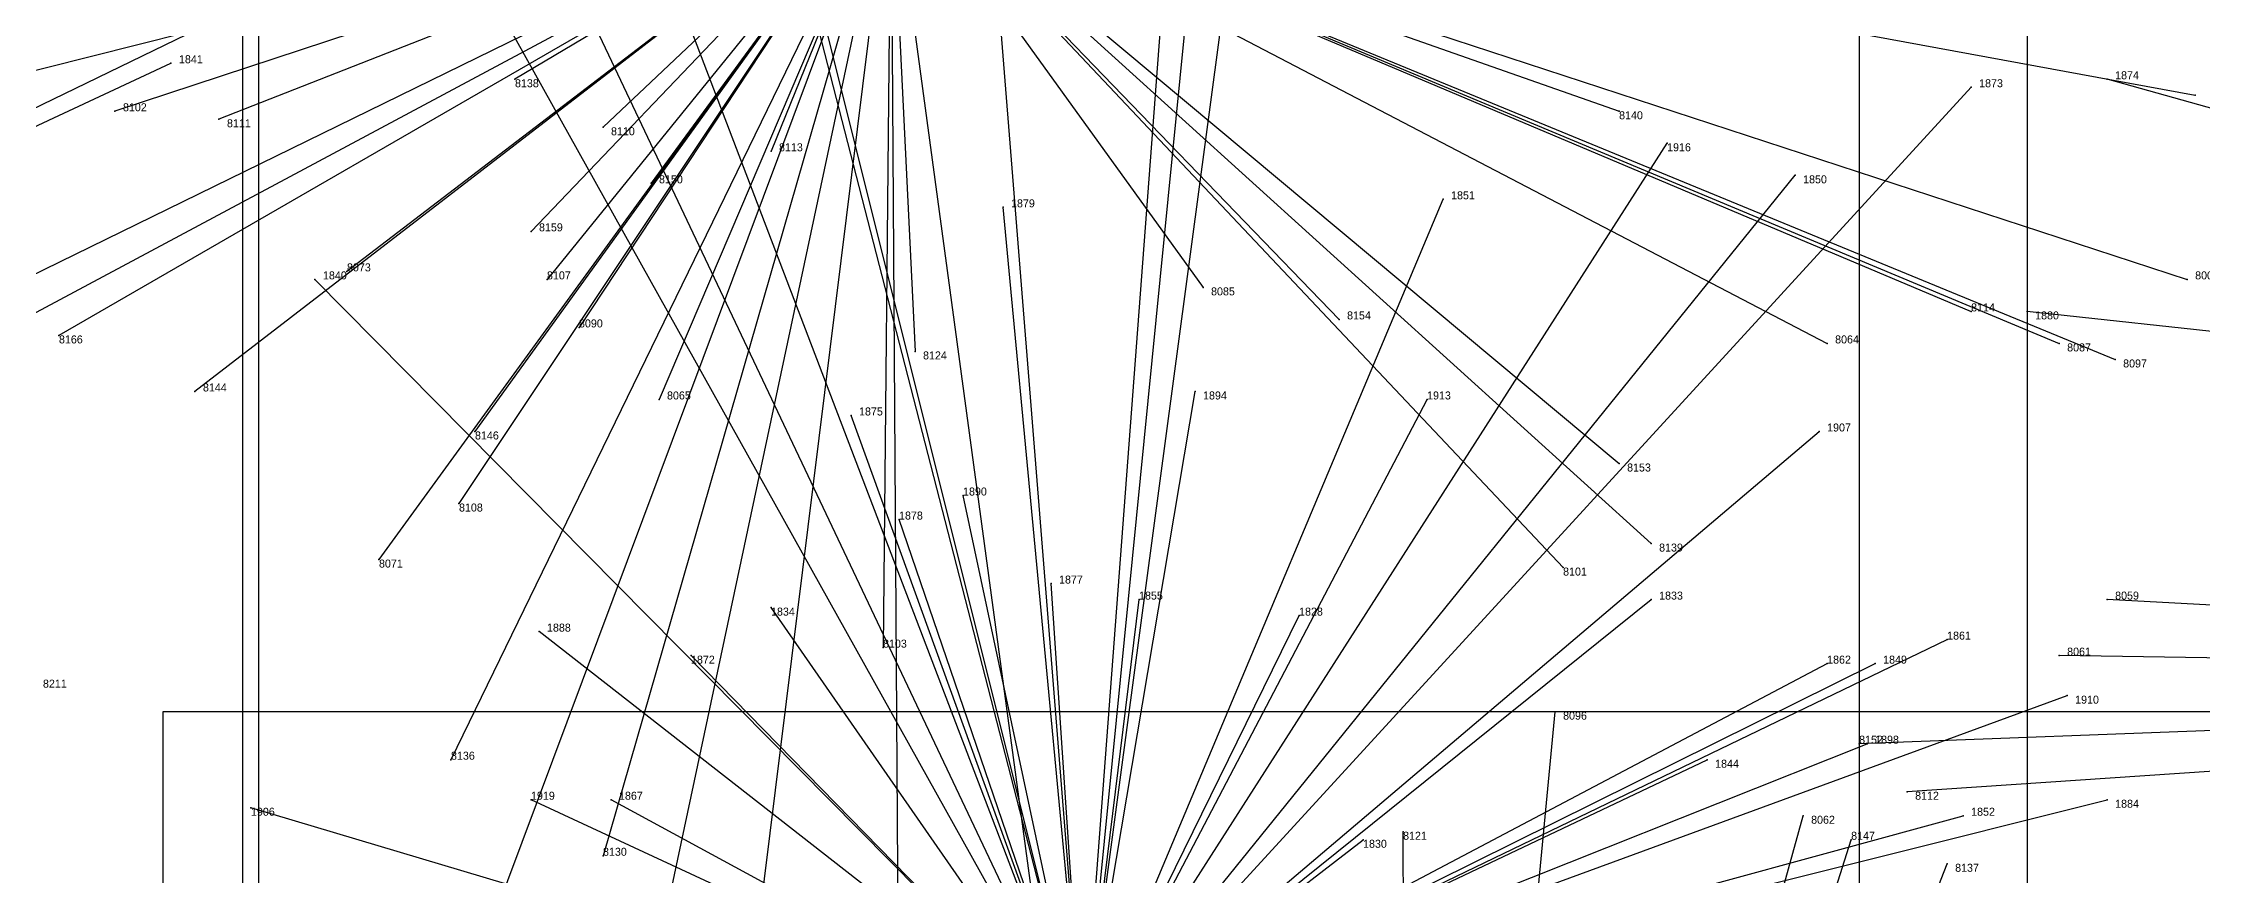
# Model space of a CAD drawing. Extents: x -0.07 to 1.1, y -0.07 to 1.1.
# Drawn here: x 0.244 to 0.514, y 0.5905 to 0.6945 of the extents above; entities that cross this region are included whole.
import ezdxf

# ---------------------------------------------------------------- set-up
doc = ezdxf.new("R2010")
doc.units = 0
for name, color, linetype in [('Clients', 3, 'CONTINUOUS'), ('Facilities_lines', 3, 'CONTINUOUS'), ('Min_max_boxes', 1, 'CONTINUOUS'), ('Normals', 1, 'CONTINUOUS'), ('Source_points', 5, 'CONTINUOUS'), ('Text', 3, 'CONTINUOUS')]:
    doc.layers.add(name, color=color, linetype=linetype)

msp = doc.modelspace()

# ---------------------------------------------------------------- linework, layer by layer
at = {"layer": 'Clients', "color": 5}
for p in [(0.26, 0.692), (0.303, 0.69, 1), (0.485, 0.689), (0.502, 0.69), (0.253, 0.686, 1), (0.441, 0.686, 1), (0.513, 0.688, 1), (0.266, 0.685, 1), (0.314, 0.684, 1), (0.335, 0.681, 1), (0.447, 0.682), (0.463, 0.678), (0.32, 0.677, 1), (0.419, 0.675), (0.364, 0.674), (0.305, 0.671, 1), (0.278, 0.665), (0.282, 0.666, 1), (0.307, 0.665, 1), (0.512, 0.665, 1), (0.389, 0.664, 1), (0.311, 0.659, 1), (0.406, 0.66, 1), (0.485, 0.661, 1), (0.492, 0.661), (0.246, 0.658, 1), (0.353, 0.656, 1), (0.467, 0.657, 1), (0.496, 0.657, 1), (0.503, 0.655, 1), (0.263, 0.651, 1), (0.388, 0.651), (0.321, 0.65, 1), (0.345, 0.648), (0.417, 0.65), (0.298, 0.646, 1), (0.466, 0.646), (0.441, 0.642, 1), (0.359, 0.638), (0.296, 0.637, 1), (0.351, 0.635), (0.445, 0.632, 1), (0.286, 0.63, 1), (0.434, 0.629, 1), (0.37, 0.627), (0.335, 0.624), (0.381, 0.625), (0.445, 0.625), (0.502, 0.625, 1), (0.306, 0.621), (0.401, 0.623), (0.349, 0.619, 1), (0.482, 0.62), (0.325, 0.618), (0.467, 0.617), (0.473, 0.617), (0.496, 0.618, 1), (0.497, 0.613), (0.433, 0.611, 1), (0.295, 0.605, 1), (0.452, 0.605), (0.471, 0.607, 1), (0.472, 0.607), (0.305, 0.6), (0.315, 0.6), (0.477, 0.601, 1), (0.502, 0.6), (0.27, 0.599), (0.464, 0.598, 1), (0.484, 0.598), (0.409, 0.595), (0.414, 0.596, 1), (0.47, 0.595, 1), (0.314, 0.593, 1), (0.482, 0.592, 1)]:
    msp.add_point(p, dxfattribs=at)
at = {"layer": 'Facilities_lines', "color": 3}
for p, q in [((0.374, 0.568), (0.359, 0.756)), ((0.374, 0.568), (0.331, 0.74)), ((0.374, 0.568), (0.396, 0.732)), ((0.374, 0.568), (0.39, 0.729)), ((0.374, 0.568), (0.314, 0.725)), ((0.35, 0.718, 1), (0.187, 0.677, 1)), ((0.35, 0.718, 1), (0.213, 0.651, 1)), ((0.35, 0.718, 1), (0.234, 0.656, 1)), ((0.35, 0.718, 1), (0.246, 0.658, 1)), ((0.35, 0.718, 1), (0.253, 0.686, 1)), ((0.35, 0.718, 1), (0.263, 0.651, 1)), ((0.35, 0.718, 1), (0.266, 0.685, 1)), ((0.35, 0.718, 1), (0.282, 0.666, 1)), ((0.35, 0.718, 1), (0.286, 0.63, 1)), ((0.35, 0.718, 1), (0.295, 0.605, 1)), ((0.35, 0.718, 1), (0.296, 0.637, 1)), ((0.35, 0.718, 1), (0.298, 0.646, 1)), ((0.35, 0.718, 1), (0.298, 0.579, 1)), ((0.35, 0.718, 1), (0.303, 0.69, 1)), ((0.35, 0.718, 1), (0.305, 0.671, 1)), ((0.35, 0.718, 1), (0.307, 0.665, 1)), ((0.35, 0.718, 1), (0.311, 0.659, 1)), ((0.35, 0.718, 1), (0.314, 0.684, 1)), ((0.35, 0.718, 1), (0.314, 0.593, 1)), ((0.35, 0.718, 1), (0.317, 0.563, 1)), ((0.35, 0.718, 1), (0.32, 0.677, 1)), ((0.35, 0.718, 1), (0.321, 0.65, 1)), ((0.35, 0.718, 1), (0.332, 0.573, 1)), ((0.35, 0.718, 1), (0.335, 0.681, 1)), ((0.35, 0.718, 1), (0.349, 0.619, 1)), ((0.35, 0.718, 1), (0.368, 0.585, 1)), ((0.35, 0.718, 1), (0.512, 0.665, 1)), ((0.35, 0.718, 1), (0.513, 0.688, 1)), ((0.35, 0.718, 1), (0.467, 0.657, 1)), ((0.35, 0.718, 1), (0.351, 0.561, 1)), ((0.35, 0.718, 1), (0.389, 0.664, 1)), ((0.35, 0.718, 1), (0.496, 0.657, 1)), ((0.35, 0.718, 1), (0.503, 0.655, 1)), ((0.35, 0.718, 1), (0.434, 0.629, 1)), ((0.35, 0.718, 1), (0.485, 0.661, 1)), ((0.35, 0.718, 1), (0.353, 0.656, 1)), ((0.35, 0.718, 1), (0.445, 0.632, 1)), ((0.35, 0.718, 1), (0.441, 0.686, 1)), ((0.35, 0.718, 1), (0.441, 0.642, 1)), ((0.35, 0.718, 1), (0.406, 0.66, 1)), ((0.374, 0.568), (0.385, 0.714)), ((0.374, 0.568), (0.31, 0.703)), ((0.116, 0.625), (0.269, 0.699)), ((0.374, 0.568), (0.302, 0.697)), ((0.374, 0.568), (0.341, 0.696)), ((0.116, 0.625), (0.26, 0.692)), ((0.374, 0.568), (0.485, 0.689)), ((0.677, 0.641), (0.502, 0.69)), ((0.374, 0.568), (0.447, 0.682)), ((0.374, 0.568), (0.463, 0.678)), ((0.374, 0.568), (0.419, 0.675)), ((0.374, 0.568), (0.364, 0.674)), ((0.374, 0.568), (0.278, 0.665)), ((0.677, 0.641), (0.492, 0.661)), ((0.374, 0.568), (0.388, 0.651)), ((0.374, 0.568), (0.345, 0.648)), ((0.374, 0.568), (0.417, 0.65)), ((0.374, 0.568), (0.466, 0.646)), ((0.374, 0.568), (0.359, 0.638)), ((0.374, 0.568), (0.351, 0.635)), ((0.374, 0.568), (0.37, 0.627)), ((0.374, 0.568), (0.335, 0.624)), ((0.374, 0.568), (0.445, 0.625)), ((0.374, 0.568), (0.381, 0.625)), ((0.686, 0.615, 1), (0.502, 0.625, 1)), ((0.374, 0.568), (0.306, 0.621)), ((0.374, 0.568), (0.401, 0.623)), ((0.374, 0.568), (0.482, 0.62)), ((0.374, 0.568), (0.325, 0.618)), ((0.374, 0.568), (0.473, 0.617)), ((0.374, 0.568), (0.467, 0.617)), ((0.686, 0.615, 1), (0.496, 0.618, 1)), ((0.374, 0.568), (0.497, 0.613)), ((0.686, 0.615, 1), (0.471, 0.607, 1)), ((0.686, 0.615, 1), (0.477, 0.601, 1)), ((0.415, 0.421, 1), (0.433, 0.611, 1)), ((0.374, 0.568), (0.472, 0.607)), ((0.374, 0.568), (0.452, 0.605)), ((0.374, 0.568), (0.305, 0.6)), ((0.374, 0.568), (0.315, 0.6)), ((0.374, 0.568), (0.502, 0.6)), ((0.374, 0.568), (0.27, 0.599)), ((0.374, 0.568), (0.484, 0.598)), ((0.415, 0.421, 1), (0.464, 0.598, 1)), ((0.374, 0.568), (0.409, 0.595)), ((0.415, 0.421, 1), (0.414, 0.596, 1)), ((0.415, 0.421, 1), (0.47, 0.595, 1)), ((0.415, 0.421, 1), (0.482, 0.592, 1))]:
    msp.add_line(p, q, dxfattribs=at)
at = {"layer": 'Min_max_boxes', "color": 1}
for p, q in [((0.492, 0.805), (0.492, 0.504)), ((0.492, 0.805), (0.492, 0.504)), ((0.471, 0.789, 1), (0.471, 0.444, 1)), ((0.471, 0.789, 1), (0.471, 0.444, 1)), ((0.271, 0.421, 1), (0.271, 0.715, 1)), ((0.271, 0.421, 1), (0.271, 0.715, 1)), ((0.269, 0.546), (0.269, 0.707)), ((0.269, 0.546), (0.269, 0.707)), ((0.525, 0.611, 1), (0.259, 0.611, 1)), ((0.259, 0.611, 1), (0.259, 0.281, 1)), ((0.525, 0.611, 1), (0.259, 0.611, 1)), ((0.259, 0.611, 1), (0.259, 0.281, 1)), ((0.259, 0.611, 1), (0.259, 0.611, 1))]:
    msp.add_line(p, q, dxfattribs=at)
at = {"layer": 'Normals', "color": 1}
for p, q in [((0.26, 0.692), (0.26, 0.692, 0.1)), ((0.303, 0.69, 1), (0.303, 0.69, 1.1)), ((0.485, 0.689), (0.485, 0.689, 0.1)), ((0.502, 0.69), (0.502, 0.69, 0.1)), ((0.253, 0.686, 1), (0.253, 0.686, 1.1)), ((0.441, 0.686, 1), (0.441, 0.686, 1.1)), ((0.513, 0.688, 1), (0.513, 0.688, 1.1)), ((0.266, 0.685, 1), (0.266, 0.685, 1.1)), ((0.314, 0.684, 1), (0.314, 0.684, 1.1)), ((0.335, 0.681, 1), (0.335, 0.681, 1.1)), ((0.447, 0.682), (0.447, 0.682, 0.1)), ((0.463, 0.678), (0.463, 0.678, 0.1)), ((0.32, 0.677, 1), (0.32, 0.677, 1.1)), ((0.419, 0.675), (0.419, 0.675, 0.1)), ((0.364, 0.674), (0.364, 0.674, 0.1)), ((0.305, 0.671, 1), (0.305, 0.671, 1.1)), ((0.278, 0.665), (0.278, 0.665, 0.1)), ((0.282, 0.666, 1), (0.282, 0.666, 1.1)), ((0.307, 0.665, 1), (0.307, 0.665, 1.1)), ((0.512, 0.665, 1), (0.512, 0.665, 1.1)), ((0.389, 0.664, 1), (0.389, 0.664, 1.1)), ((0.311, 0.659, 1), (0.311, 0.659, 1.1)), ((0.406, 0.66, 1), (0.406, 0.66, 1.1)), ((0.485, 0.661, 1), (0.485, 0.661, 1.1)), ((0.492, 0.661), (0.492, 0.661, 0.1)), ((0.246, 0.658, 1), (0.246, 0.658, 1.1)), ((0.353, 0.656, 1), (0.353, 0.656, 1.1)), ((0.467, 0.657, 1), (0.467, 0.657, 1.1)), ((0.496, 0.657, 1), (0.496, 0.657, 1.1)), ((0.503, 0.655, 1), (0.503, 0.655, 1.1)), ((0.263, 0.651, 1), (0.263, 0.651, 1.1)), ((0.388, 0.651), (0.388, 0.651, 0.1)), ((0.321, 0.65, 1), (0.321, 0.65, 1.1)), ((0.345, 0.648), (0.345, 0.648, 0.1)), ((0.417, 0.65), (0.417, 0.65, 0.1)), ((0.298, 0.646, 1), (0.298, 0.646, 1.1)), ((0.466, 0.646), (0.466, 0.646, 0.1)), ((0.441, 0.642, 1), (0.441, 0.642, 1.1)), ((0.359, 0.638), (0.359, 0.638, 0.1)), ((0.296, 0.637, 1), (0.296, 0.637, 1.1)), ((0.351, 0.635), (0.351, 0.635, 0.1)), ((0.445, 0.632, 1), (0.445, 0.632, 1.1)), ((0.286, 0.63, 1), (0.286, 0.63, 1.1)), ((0.434, 0.629, 1), (0.434, 0.629, 1.1)), ((0.37, 0.627), (0.37, 0.627, 0.1)), ((0.335, 0.624), (0.335, 0.624, 0.1)), ((0.381, 0.625), (0.381, 0.625, 0.1)), ((0.445, 0.625), (0.445, 0.625, 0.1)), ((0.502, 0.625, 1), (0.502, 0.625, 1.1)), ((0.306, 0.621), (0.306, 0.621, 0.1)), ((0.401, 0.623), (0.401, 0.623, 0.1)), ((0.349, 0.619, 1), (0.349, 0.619, 1.1)), ((0.482, 0.62), (0.482, 0.62, 0.1)), ((0.325, 0.618), (0.325, 0.618, 0.1)), ((0.467, 0.617), (0.467, 0.617, 0.1)), ((0.473, 0.617), (0.473, 0.617, 0.1)), ((0.496, 0.618, 1), (0.496, 0.618, 1.1)), ((0.497, 0.613), (0.497, 0.613, 0.1)), ((0.433, 0.611, 1), (0.433, 0.611, 1.1)), ((0.295, 0.605, 1), (0.295, 0.605, 1.1)), ((0.452, 0.605), (0.452, 0.605, 0.1)), ((0.471, 0.607, 1), (0.471, 0.607, 1.1)), ((0.472, 0.607), (0.472, 0.607, 0.1)), ((0.305, 0.6), (0.305, 0.6, 0.1)), ((0.315, 0.6), (0.315, 0.6, 0.1)), ((0.477, 0.601, 1), (0.477, 0.601, 1.1)), ((0.502, 0.6), (0.502, 0.6, 0.1)), ((0.27, 0.599), (0.27, 0.599, 0.1)), ((0.464, 0.598, 1), (0.464, 0.598, 1.1)), ((0.484, 0.598), (0.484, 0.598, 0.1)), ((0.409, 0.595), (0.409, 0.595, 0.1)), ((0.414, 0.596, 1), (0.414, 0.596, 1.1)), ((0.47, 0.595, 1), (0.47, 0.595, 1.1)), ((0.314, 0.593, 1), (0.314, 0.593, 1.1)), ((0.482, 0.592, 1), (0.482, 0.592, 1.1))]:
    msp.add_line(p, q, dxfattribs=at)
at = {"layer": 'Source_points', "color": 5}
for p in [(0.26, 0.692), (0.303, 0.69, 1), (0.485, 0.689), (0.502, 0.69), (0.253, 0.686, 1), (0.441, 0.686, 1), (0.513, 0.688, 1), (0.266, 0.685, 1), (0.314, 0.684, 1), (0.335, 0.681, 1), (0.447, 0.682), (0.463, 0.678), (0.32, 0.677, 1), (0.419, 0.675), (0.364, 0.674), (0.305, 0.671, 1), (0.278, 0.665), (0.282, 0.666, 1), (0.307, 0.665, 1), (0.512, 0.665, 1), (0.389, 0.664, 1), (0.311, 0.659, 1), (0.406, 0.66, 1), (0.485, 0.661, 1), (0.492, 0.661), (0.246, 0.658, 1), (0.353, 0.656, 1), (0.467, 0.657, 1), (0.496, 0.657, 1), (0.503, 0.655, 1), (0.263, 0.651, 1), (0.388, 0.651), (0.321, 0.65, 1), (0.345, 0.648), (0.417, 0.65), (0.298, 0.646, 1), (0.466, 0.646), (0.441, 0.642, 1), (0.359, 0.638), (0.296, 0.637, 1), (0.351, 0.635), (0.445, 0.632, 1), (0.286, 0.63, 1), (0.434, 0.629, 1), (0.37, 0.627), (0.335, 0.624), (0.381, 0.625), (0.445, 0.625), (0.502, 0.625, 1), (0.306, 0.621), (0.401, 0.623), (0.349, 0.619, 1), (0.482, 0.62), (0.325, 0.618), (0.467, 0.617), (0.473, 0.617), (0.496, 0.618, 1), (0.497, 0.613), (0.433, 0.611, 1), (0.295, 0.605, 1), (0.452, 0.605), (0.471, 0.607, 1), (0.472, 0.607), (0.305, 0.6), (0.315, 0.6), (0.477, 0.601, 1), (0.502, 0.6), (0.27, 0.599), (0.464, 0.598, 1), (0.484, 0.598), (0.409, 0.595), (0.414, 0.596, 1), (0.47, 0.595, 1), (0.314, 0.593, 1), (0.482, 0.592, 1)]:
    msp.add_point(p, dxfattribs=at)

# ---------------------------------------------------------------- texts
at = {"layer": 'Text', "color": 3}
for s, p in [('1841', (0.261, 0.692)), ('8138', (0.303, 0.689, 1)), ('1873', (0.486, 0.689)), ('1874', (0.503, 0.69)), ('8102', (0.254, 0.686, 1)), ('8140', (0.441, 0.685, 1)), ('8111', (0.267, 0.684, 1)), ('8110', (0.315, 0.683, 1)), ('8113', (0.336, 0.681, 1)), ('1916', (0.447, 0.681)), ('8150', (0.321, 0.677, 1)), ('1850', (0.464, 0.677)), ('1879', (0.365, 0.674)), ('1851', (0.42, 0.675)), ('8159', (0.306, 0.671, 1)), ('8073', (0.282, 0.666, 1)), ('1840', (0.279, 0.665)), ('8107', (0.307, 0.665, 1)), ('8007', (0.513, 0.665, 1)), ('8085', (0.39, 0.663, 1)), ('8114', (0.485, 0.661, 1)), ('8090', (0.311, 0.659, 1)), ('8154', (0.407, 0.66, 1)), ('1880', (0.493, 0.66)), ('8166', (0.246, 0.657, 1)), ('8124', (0.354, 0.655, 1)), ('8064', (0.468, 0.657, 1)), ('8087', (0.497, 0.656, 1)), ('8097', (0.504, 0.654, 1)), ('8144', (0.264, 0.651, 1)), ('8065', (0.322, 0.65, 1)), ('1894', (0.389, 0.65)), ('1913', (0.417, 0.65)), ('1875', (0.346, 0.648)), ('8146', (0.298, 0.645, 1)), ('1907', (0.467, 0.646)), ('8153', (0.442, 0.641, 1)), ('1890', (0.359, 0.638)), ('8108', (0.296, 0.636, 1)), ('1878', (0.351, 0.635)), ('8139', (0.446, 0.631, 1)), ('8071', (0.286, 0.629, 1)), ('8101', (0.434, 0.628, 1)), ('1877', (0.371, 0.627)), ('1834', (0.335, 0.623)), ('1855', (0.381, 0.625)), ('1828', (0.401, 0.623)), ('1833', (0.446, 0.625)), ('8059', (0.503, 0.625, 1)), ('1888', (0.307, 0.621)), ('1861', (0.482, 0.62)), ('8103', (0.349, 0.619, 1)), ('8061', (0.497, 0.618, 1)), ('1872', (0.325, 0.617)), ('1862', (0.467, 0.617)), ('1849', (0.474, 0.617)), ('8211', (0.244, 0.614, 1)), ('1910', (0.498, 0.612)), ('8096', (0.434, 0.61, 1)), ('8152', (0.471, 0.607, 1)), ('1898', (0.473, 0.607)), ('8136', (0.295, 0.605, 1)), ('1844', (0.453, 0.604)), ('1919', (0.305, 0.6)), ('1867', (0.316, 0.6)), ('8112', (0.478, 0.6, 1)), ('1884', (0.503, 0.599)), ('1906', (0.27, 0.598)), ('8062', (0.465, 0.597, 1)), ('1852', (0.485, 0.598)), ('8130', (0.314, 0.593, 1)), ('1830', (0.409, 0.594)), ('8121', (0.414, 0.595, 1)), ('8147', (0.47, 0.595, 1)), ('8137', (0.483, 0.591, 1))]:
    msp.add_text(s, height=0.001, dxfattribs=at).set_placement(p)

doc.saveas('drawing.dxf')
